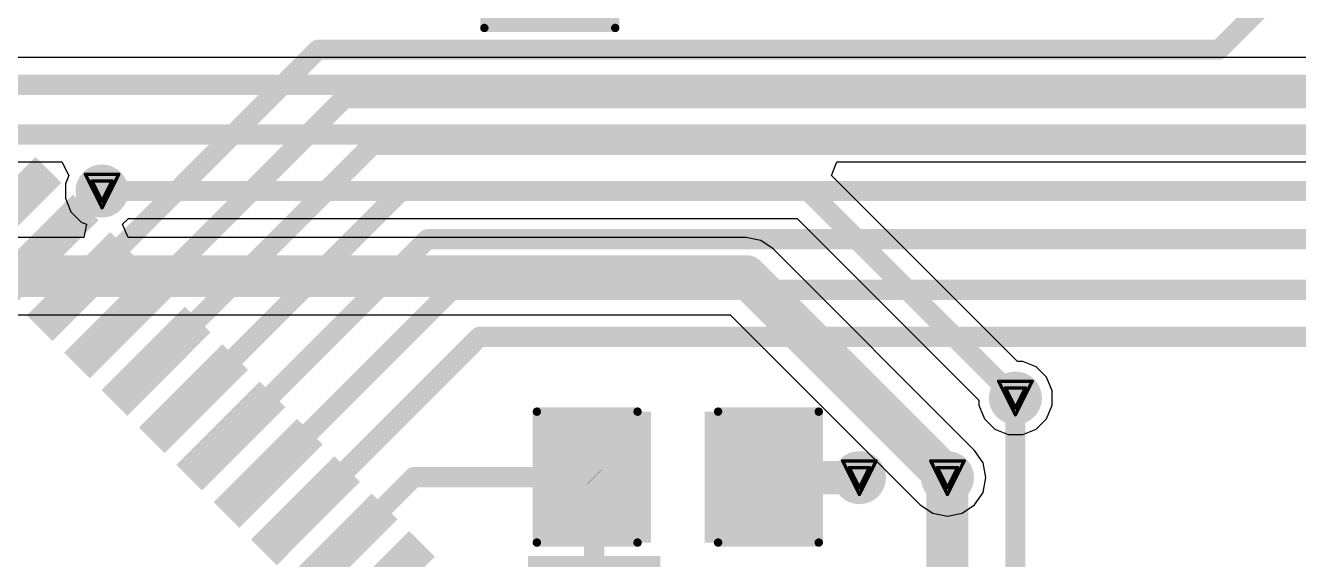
# Model space of a CAD drawing. Header units: inches. Extents: x 29 to 267, y 155 to 337.
# Drawn here: x 63.84 to 83.12, y 256.29 to 264.38 of the extents above; entities that cross this region are included whole.
import ezdxf

# ---------------------------------------------------------------- set-up
doc = ezdxf.new("R2010")
doc.units = ezdxf.units.IN
for name, color, linetype in [('Board Outline', 216, 'Continuous'), ('Bottom Layer', 5, 'Continuous'), ('Bottom Solder', 6, 'Continuous'), ('Drill Drawing', 1, 'Continuous'), ('Top Layer', 1, 'Continuous'), ('Top Overlay', 2, 'Continuous'), ('Top Paste', 8, 'Continuous'), ('Top Solder', 216, 'Continuous'), ('Via Holes', 16, 'Continuous')]:
    doc.layers.add(name, color=color, linetype=linetype)

# ---------------------------------------------------------------- blocks, each defined once
blk = doc.blocks.new('SMD3215_2P_7')
at = {"layer": 'Top Layer'}
for points in [[(-1.75, 0.9), (-0.75, 0.9), (-0.75, -0.9), (-1.75, -0.9)], [(0.75, 0.9), (1.75, 0.9), (1.75, -0.9), (0.75, -0.9)]]:
    blk.add_hatch(color=1, dxfattribs=at).paths.add_polyline_path(points)
at = {"layer": 'Top Paste'}
for points in [[(-1.75, 0.9), (-0.75, 0.9), (-0.75, -0.9), (-1.75, -0.9)], [(0.75, 0.9), (1.75, 0.9), (1.75, -0.9), (0.75, -0.9)]]:
    blk.add_hatch(color=8, dxfattribs=at).paths.add_polyline_path(points)
at = {"layer": 'Top Solder'}
for points in [[(-1.852, 1.002), (-0.648, 1.002), (-0.648, -1.002), (-1.852, -1.002)], [(0.648, 1.002), (1.852, 1.002), (1.852, -1.002), (0.648, -1.002)]]:
    blk.add_hatch(color=216, dxfattribs=at).paths.add_polyline_path(points)
at = {"layer": 'Top Overlay'}
for points in [[(0.559, 0.813, 0.127, 0.127, 0), (-0.559, 0.813, 0.127, 0.127, 0)], [(0.559, -0.813, 0.127, 0.127, 0), (-0.559, -0.813, 0.127, 0.127, 0)]]:
    blk.add_lwpolyline(points, format="xyseb", dxfattribs=at)
for points in [[(-0.591, 0.813, 0.0635, 0.0635, 1), (-0.527, 0.813, 0.0635, 0.0635, 1)], [(0.527, 0.813, 0.0635, 0.0635, 1), (0.591, 0.813, 0.0635, 0.0635, 1)], [(-0.591, -0.813, 0.0635, 0.0635, 1), (-0.527, -0.813, 0.0635, 0.0635, 1)], [(0.527, -0.813, 0.0635, 0.0635, 1), (0.591, -0.813, 0.0635, 0.0635, 1)]]:
    blk.add_lwpolyline(points, format="xyseb", close=True, dxfattribs=at)
blk = doc.blocks.new('44_TQFP__10_10__13')
at = {"layer": 'Top Layer'}
for points in [[(-3.776, 6.584), (-3.776, 4.9), (-4.224, 4.9), (-4.224, 6.584)], [(-2.976, 6.584), (-2.976, 4.9), (-3.424, 4.9), (-3.424, 6.584)], [(-2.176, 6.584), (-2.176, 4.9), (-2.624, 4.9), (-2.624, 6.584)], [(-1.376, 6.584), (-1.376, 4.9), (-1.824, 4.9), (-1.824, 6.584)], [(-0.576, 6.584), (-0.576, 4.9), (-1.024, 4.9), (-1.024, 6.584)], [(0.224, 6.584), (0.224, 4.9), (-0.224, 4.9), (-0.224, 6.584)], [(1.024, 6.584), (1.024, 4.9), (0.576, 4.9), (0.576, 6.584)], [(1.824, 6.584), (1.824, 4.9), (1.376, 4.9), (1.376, 6.584)], [(2.624, 6.584), (2.624, 4.9), (2.176, 4.9), (2.176, 6.584)], [(3.424, 6.584), (3.424, 4.9), (2.976, 4.9), (2.976, 6.584)], [(4.224, 6.584), (4.224, 4.9), (3.776, 4.9), (3.776, 6.584)], [(-4.9, 4.224), (-4.9, 3.776), (-6.584, 3.776), (-6.584, 4.224)], [(6.584, 4.224), (6.584, 3.776), (4.9, 3.776), (4.9, 4.224)], [(-4.9, 3.424), (-4.9, 2.976), (-6.584, 2.976), (-6.584, 3.424)], [(6.584, 3.424), (6.584, 2.976), (4.9, 2.976), (4.9, 3.424)], [(-4.9, 2.624), (-4.9, 2.176), (-6.584, 2.176), (-6.584, 2.624)], [(6.584, 2.624), (6.584, 2.176), (4.9, 2.176), (4.9, 2.624)], [(-4.9, 1.824), (-4.9, 1.376), (-6.584, 1.376), (-6.584, 1.824)], [(6.584, 1.824), (6.584, 1.376), (4.9, 1.376), (4.9, 1.824)], [(-4.9, 1.024), (-4.9, 0.576), (-6.584, 0.576), (-6.584, 1.024)], [(6.584, 1.024), (6.584, 0.576), (4.9, 0.576), (4.9, 1.024)], [(-4.9, 0.224), (-4.9, -0.224), (-6.584, -0.224), (-6.584, 0.224)], [(6.584, 0.224), (6.584, -0.224), (4.9, -0.224), (4.9, 0.224)], [(-4.9, -0.576), (-4.9, -1.024), (-6.584, -1.024), (-6.584, -0.576)], [(6.584, -0.576), (6.584, -1.024), (4.9, -1.024), (4.9, -0.576)], [(-4.9, -1.376), (-4.9, -1.824), (-6.584, -1.824), (-6.584, -1.376)], [(6.584, -1.376), (6.584, -1.824), (4.9, -1.824), (4.9, -1.376)], [(-4.9, -2.176), (-4.9, -2.624), (-6.584, -2.624), (-6.584, -2.176)], [(6.584, -2.176), (6.584, -2.624), (4.9, -2.624), (4.9, -2.176)], [(-4.9, -2.976), (-4.9, -3.424), (-6.584, -3.424), (-6.584, -2.976)], [(6.584, -2.976), (6.584, -3.424), (4.9, -3.424), (4.9, -2.976)], [(-4.9, -3.776), (-4.9, -4.224), (-6.584, -4.224), (-6.584, -3.776)], [(6.584, -3.776), (6.584, -4.224), (4.9, -4.224), (4.9, -3.776)], [(-3.776, -4.9), (-3.776, -6.584), (-4.224, -6.584), (-4.224, -4.9)], [(-2.976, -4.9), (-2.976, -6.584), (-3.424, -6.584), (-3.424, -4.9)], [(-2.176, -4.9), (-2.176, -6.584), (-2.624, -6.584), (-2.624, -4.9)], [(-1.376, -4.9), (-1.376, -6.584), (-1.824, -6.584), (-1.824, -4.9)], [(-0.576, -4.9), (-0.576, -6.584), (-1.024, -6.584), (-1.024, -4.9)], [(0.224, -4.9), (0.224, -6.584), (-0.224, -6.584), (-0.224, -4.9)], [(1.024, -4.9), (1.024, -6.584), (0.576, -6.584), (0.576, -4.9)], [(1.824, -4.9), (1.824, -6.584), (1.376, -6.584), (1.376, -4.9)], [(2.624, -4.9), (2.624, -6.584), (2.176, -6.584), (2.176, -4.9)], [(3.424, -4.9), (3.424, -6.584), (2.976, -6.584), (2.976, -4.9)], [(4.224, -4.9), (4.224, -6.584), (3.776, -6.584), (3.776, -4.9)]]:
    blk.add_hatch(color=1, dxfattribs=at).paths.add_polyline_path(points)
at = {"layer": 'Top Paste'}
for points in [[(-3.776, 6.584), (-3.776, 4.9), (-4.224, 4.9), (-4.224, 6.584)], [(-2.976, 6.584), (-2.976, 4.9), (-3.424, 4.9), (-3.424, 6.584)], [(-2.176, 6.584), (-2.176, 4.9), (-2.624, 4.9), (-2.624, 6.584)], [(-1.376, 6.584), (-1.376, 4.9), (-1.824, 4.9), (-1.824, 6.584)], [(-0.576, 6.584), (-0.576, 4.9), (-1.024, 4.9), (-1.024, 6.584)], [(0.224, 6.584), (0.224, 4.9), (-0.224, 4.9), (-0.224, 6.584)], [(1.024, 6.584), (1.024, 4.9), (0.576, 4.9), (0.576, 6.584)], [(1.824, 6.584), (1.824, 4.9), (1.376, 4.9), (1.376, 6.584)], [(2.624, 6.584), (2.624, 4.9), (2.176, 4.9), (2.176, 6.584)], [(3.424, 6.584), (3.424, 4.9), (2.976, 4.9), (2.976, 6.584)], [(4.224, 6.584), (4.224, 4.9), (3.776, 4.9), (3.776, 6.584)], [(-4.9, 4.224), (-4.9, 3.776), (-6.584, 3.776), (-6.584, 4.224)], [(6.584, 4.224), (6.584, 3.776), (4.9, 3.776), (4.9, 4.224)], [(-4.9, 3.424), (-4.9, 2.976), (-6.584, 2.976), (-6.584, 3.424)], [(6.584, 3.424), (6.584, 2.976), (4.9, 2.976), (4.9, 3.424)], [(-4.9, 2.624), (-4.9, 2.176), (-6.584, 2.176), (-6.584, 2.624)], [(6.584, 2.624), (6.584, 2.176), (4.9, 2.176), (4.9, 2.624)], [(-4.9, 1.824), (-4.9, 1.376), (-6.584, 1.376), (-6.584, 1.824)], [(6.584, 1.824), (6.584, 1.376), (4.9, 1.376), (4.9, 1.824)], [(-4.9, 1.024), (-4.9, 0.576), (-6.584, 0.576), (-6.584, 1.024)], [(6.584, 1.024), (6.584, 0.576), (4.9, 0.576), (4.9, 1.024)], [(-4.9, 0.224), (-4.9, -0.224), (-6.584, -0.224), (-6.584, 0.224)], [(6.584, 0.224), (6.584, -0.224), (4.9, -0.224), (4.9, 0.224)], [(-4.9, -0.576), (-4.9, -1.024), (-6.584, -1.024), (-6.584, -0.576)], [(6.584, -0.576), (6.584, -1.024), (4.9, -1.024), (4.9, -0.576)], [(-4.9, -1.376), (-4.9, -1.824), (-6.584, -1.824), (-6.584, -1.376)], [(6.584, -1.376), (6.584, -1.824), (4.9, -1.824), (4.9, -1.376)], [(-4.9, -2.176), (-4.9, -2.624), (-6.584, -2.624), (-6.584, -2.176)], [(6.584, -2.176), (6.584, -2.624), (4.9, -2.624), (4.9, -2.176)], [(-4.9, -2.976), (-4.9, -3.424), (-6.584, -3.424), (-6.584, -2.976)], [(6.584, -2.976), (6.584, -3.424), (4.9, -3.424), (4.9, -2.976)], [(-4.9, -3.776), (-4.9, -4.224), (-6.584, -4.224), (-6.584, -3.776)], [(6.584, -3.776), (6.584, -4.224), (4.9, -4.224), (4.9, -3.776)], [(-3.776, -4.9), (-3.776, -6.584), (-4.224, -6.584), (-4.224, -4.9)], [(-2.976, -4.9), (-2.976, -6.584), (-3.424, -6.584), (-3.424, -4.9)], [(-2.176, -4.9), (-2.176, -6.584), (-2.624, -6.584), (-2.624, -4.9)], [(-1.376, -4.9), (-1.376, -6.584), (-1.824, -6.584), (-1.824, -4.9)], [(-0.576, -4.9), (-0.576, -6.584), (-1.024, -6.584), (-1.024, -4.9)], [(0.224, -4.9), (0.224, -6.584), (-0.224, -6.584), (-0.224, -4.9)], [(1.024, -4.9), (1.024, -6.584), (0.576, -6.584), (0.576, -4.9)], [(1.824, -4.9), (1.824, -6.584), (1.376, -6.584), (1.376, -4.9)], [(2.624, -4.9), (2.624, -6.584), (2.176, -6.584), (2.176, -4.9)], [(3.424, -4.9), (3.424, -6.584), (2.976, -6.584), (2.976, -4.9)], [(4.224, -4.9), (4.224, -6.584), (3.776, -6.584), (3.776, -4.9)]]:
    blk.add_hatch(color=8, dxfattribs=at).paths.add_polyline_path(points)
at = {"layer": 'Top Solder'}
for points in [[(-3.725, 6.635), (-3.725, 4.849), (-4.275, 4.849), (-4.275, 6.635)], [(-2.925, 6.635), (-2.925, 4.849), (-3.475, 4.849), (-3.475, 6.635)], [(-2.125, 6.635), (-2.125, 4.849), (-2.675, 4.849), (-2.675, 6.635)], [(-1.325, 6.635), (-1.325, 4.849), (-1.875, 4.849), (-1.875, 6.635)], [(-0.525, 6.635), (-0.525, 4.849), (-1.075, 4.849), (-1.075, 6.635)], [(0.275, 6.635), (0.275, 4.849), (-0.275, 4.849), (-0.275, 6.635)], [(1.075, 6.635), (1.075, 4.849), (0.525, 4.849), (0.525, 6.635)], [(1.875, 6.635), (1.875, 4.849), (1.325, 4.849), (1.325, 6.635)], [(2.675, 6.635), (2.675, 4.849), (2.125, 4.849), (2.125, 6.635)], [(3.475, 6.635), (3.475, 4.849), (2.925, 4.849), (2.925, 6.635)], [(4.275, 6.635), (4.275, 4.849), (3.725, 4.849), (3.725, 6.635)], [(-4.849, 4.275), (-4.849, 3.725), (-6.635, 3.725), (-6.635, 4.275)], [(6.635, 4.275), (6.635, 3.725), (4.849, 3.725), (4.849, 4.275)], [(-4.849, 3.475), (-4.849, 2.925), (-6.635, 2.925), (-6.635, 3.475)], [(6.635, 3.475), (6.635, 2.925), (4.849, 2.925), (4.849, 3.475)], [(-4.849, 2.675), (-4.849, 2.125), (-6.635, 2.125), (-6.635, 2.675)], [(6.635, 2.675), (6.635, 2.125), (4.849, 2.125), (4.849, 2.675)], [(-4.849, 1.875), (-4.849, 1.325), (-6.635, 1.325), (-6.635, 1.875)], [(6.635, 1.875), (6.635, 1.325), (4.849, 1.325), (4.849, 1.875)], [(-4.849, 1.075), (-4.849, 0.525), (-6.635, 0.525), (-6.635, 1.075)], [(6.635, 1.075), (6.635, 0.525), (4.849, 0.525), (4.849, 1.075)], [(-4.849, 0.275), (-4.849, -0.275), (-6.635, -0.275), (-6.635, 0.275)], [(6.635, 0.275), (6.635, -0.275), (4.849, -0.275), (4.849, 0.275)], [(-4.849, -0.525), (-4.849, -1.075), (-6.635, -1.075), (-6.635, -0.525)], [(6.635, -0.525), (6.635, -1.075), (4.849, -1.075), (4.849, -0.525)], [(-4.849, -1.325), (-4.849, -1.875), (-6.635, -1.875), (-6.635, -1.325)], [(6.635, -1.325), (6.635, -1.875), (4.849, -1.875), (4.849, -1.325)], [(-4.849, -2.125), (-4.849, -2.675), (-6.635, -2.675), (-6.635, -2.125)], [(6.635, -2.125), (6.635, -2.675), (4.849, -2.675), (4.849, -2.125)], [(-4.849, -2.925), (-4.849, -3.475), (-6.635, -3.475), (-6.635, -2.925)], [(6.635, -2.925), (6.635, -3.475), (4.849, -3.475), (4.849, -2.925)], [(-4.849, -3.725), (-4.849, -4.275), (-6.635, -4.275), (-6.635, -3.725)], [(6.635, -3.725), (6.635, -4.275), (4.849, -4.275), (4.849, -3.725)], [(-3.725, -4.849), (-3.725, -6.635), (-4.275, -6.635), (-4.275, -4.849)], [(-2.925, -4.849), (-2.925, -6.635), (-3.475, -6.635), (-3.475, -4.849)], [(-2.125, -4.849), (-2.125, -6.635), (-2.675, -6.635), (-2.675, -4.849)], [(-1.325, -4.849), (-1.325, -6.635), (-1.875, -6.635), (-1.875, -4.849)], [(-0.525, -4.849), (-0.525, -6.635), (-1.075, -6.635), (-1.075, -4.849)], [(0.275, -4.849), (0.275, -6.635), (-0.275, -6.635), (-0.275, -4.849)], [(1.075, -4.849), (1.075, -6.635), (0.525, -6.635), (0.525, -4.849)], [(1.875, -4.849), (1.875, -6.635), (1.325, -6.635), (1.325, -4.849)], [(2.675, -4.849), (2.675, -6.635), (2.125, -6.635), (2.125, -4.849)], [(3.475, -4.849), (3.475, -6.635), (2.925, -6.635), (2.925, -4.849)], [(4.275, -4.849), (4.275, -6.635), (3.725, -6.635), (3.725, -4.849)]]:
    blk.add_hatch(color=216, dxfattribs=at).paths.add_polyline_path(points)
at = {"layer": 'Top Overlay'}
for points in [[(-5.076, 5.076, 0.152, 0.152, 0), (-4.414, 5.076, 0.152, 0.152, 0)], [(-5.076, 4.414, 0.152, 0.152, 0), (-5.076, 5.076, 0.152, 0.152, 0)], [(4.414, 5.076, 0.152, 0.152, 0), (5.076, 5.076, 0.152, 0.152, 0)], [(5.076, 4.414, 0.152, 0.152, 0), (5.076, 5.076, 0.152, 0.152, 0)], [(-6.885, 3.873, 0.2, 0.2, 0), (-6.885, 4.127, 0.2, 0.2, 0)], [(-6.758, 4, 0.2, 0.2, 0), (-6.885, 4.127, 0.2, 0.2, 0)], [(-6.885, 3.873, 0.2, 0.2, 0), (-6.758, 4, 0.2, 0.2, 0)], [(-5.076, -5.076, 0.152, 0.152, 0), (-5.076, -4.414, 0.152, 0.152, 0)], [(5.076, -5.076, 0.152, 0.152, 0), (5.076, -4.414, 0.152, 0.152, 0)], [(-5.076, -5.076, 0.152, 0.152, 0), (-4.414, -5.076, 0.152, 0.152, 0)], [(4.414, -5.076, 0.152, 0.152, 0), (5.076, -5.076, 0.152, 0.152, 0)]]:
    blk.add_lwpolyline(points, format="xyseb", dxfattribs=at)
for points in [[(-5.114, 5.076, 0.0762, 0.0762, 1), (-5.038, 5.076, 0.0762, 0.0762, 1)], [(-5.114, 5.076, 0.0762, 0.0762, 1), (-5.038, 5.076, 0.0762, 0.0762, 1)], [(-4.453, 5.076, 0.0762, 0.0762, 1), (-4.376, 5.076, 0.0762, 0.0762, 1)], [(4.376, 5.076, 0.0762, 0.0762, 1), (4.453, 5.076, 0.0762, 0.0762, 1)], [(5.038, 5.076, 0.0762, 0.0762, 1), (5.114, 5.076, 0.0762, 0.0762, 1)], [(5.038, 5.076, 0.0762, 0.0762, 1), (5.114, 5.076, 0.0762, 0.0762, 1)], [(-5.114, 4.414, 0.0762, 0.0762, 1), (-5.038, 4.414, 0.0762, 0.0762, 1)], [(5.038, 4.414, 0.0762, 0.0762, 1), (5.114, 4.414, 0.0762, 0.0762, 1)], [(-6.935, 4.127, 0.1, 0.1, 1), (-6.835, 4.127, 0.1, 0.1, 1)], [(-6.935, 4.127, 0.1, 0.1, 1), (-6.835, 4.127, 0.1, 0.1, 1)], [(-6.808, 4, 0.1, 0.1, 1), (-6.708, 4, 0.1, 0.1, 1)], [(-6.808, 4, 0.1, 0.1, 1), (-6.708, 4, 0.1, 0.1, 1)], [(-6.935, 3.873, 0.1, 0.1, 1), (-6.835, 3.873, 0.1, 0.1, 1)], [(-6.935, 3.873, 0.1, 0.1, 1), (-6.835, 3.873, 0.1, 0.1, 1)], [(-5.114, -4.414, 0.0762, 0.0762, 1), (-5.038, -4.414, 0.0762, 0.0762, 1)], [(5.038, -4.414, 0.0762, 0.0762, 1), (5.114, -4.414, 0.0762, 0.0762, 1)], [(-5.114, -5.076, 0.0762, 0.0762, 1), (-5.038, -5.076, 0.0762, 0.0762, 1)], [(-5.114, -5.076, 0.0762, 0.0762, 1), (-5.038, -5.076, 0.0762, 0.0762, 1)], [(-4.453, -5.076, 0.0762, 0.0762, 1), (-4.376, -5.076, 0.0762, 0.0762, 1)], [(4.376, -5.076, 0.0762, 0.0762, 1), (4.453, -5.076, 0.0762, 0.0762, 1)], [(5.038, -5.076, 0.0762, 0.0762, 1), (5.114, -5.076, 0.0762, 0.0762, 1)], [(5.038, -5.076, 0.0762, 0.0762, 1), (5.114, -5.076, 0.0762, 0.0762, 1)]]:
    blk.add_lwpolyline(points, format="xyseb", close=True, dxfattribs=at)
blk = doc.blocks.new('R___1206_31')
at = {"layer": 'Top Layer'}
for points in [[(-2.032, 0.889), (-0.508, 0.889), (-0.508, -0.889), (-2.032, -0.889)], [(0.508, 0.889), (2.032, 0.889), (2.032, -0.889), (0.508, -0.889)]]:
    blk.add_hatch(color=1, dxfattribs=at).paths.add_polyline_path(points)
at = {"layer": 'Top Paste'}
for points in [[(-2.032, 0.889), (-0.508, 0.889), (-0.508, -0.889), (-2.032, -0.889)], [(0.508, 0.889), (2.032, 0.889), (2.032, -0.889), (0.508, -0.889)]]:
    blk.add_hatch(color=8, dxfattribs=at).paths.add_polyline_path(points)
at = {"layer": 'Top Solder'}
for points in [[(-2.1336, 0.9906), (-0.4064, 0.9906), (-0.4064, -0.9906), (-2.1336, -0.9906)], [(0.4064, 0.9906), (2.1336, 0.9906), (2.1336, -0.9906), (0.4064, -0.9906)]]:
    blk.add_hatch(color=216, dxfattribs=at).paths.add_polyline_path(points)
at = {"layer": 'Top Overlay'}
for points in [[(2.1336, 0.9906, 0.127, 0.127, 0), (-2.1336, 0.9906, 0.127, 0.127, 0)], [(-2.1336, -0.9906, 0.127, 0.127, 0), (-2.1336, 0.9906, 0.127, 0.127, 0)], [(2.1336, -0.9906, 0.127, 0.127, 0), (2.1336, 0.9906, 0.127, 0.127, 0)], [(2.1336, -0.9906, 0.127, 0.127, 0), (-2.1336, -0.9906, 0.127, 0.127, 0)]]:
    blk.add_lwpolyline(points, format="xyseb", dxfattribs=at)
for points in [[(-2.16535, 0.9906, 0.0635, 0.0635, 1), (-2.10185, 0.9906, 0.0635, 0.0635, 1)], [(-2.16535, 0.9906, 0.0635, 0.0635, 1), (-2.10185, 0.9906, 0.0635, 0.0635, 1)], [(2.10185, 0.9906, 0.0635, 0.0635, 1), (2.16535, 0.9906, 0.0635, 0.0635, 1)], [(2.10185, 0.9906, 0.0635, 0.0635, 1), (2.16535, 0.9906, 0.0635, 0.0635, 1)], [(-2.16535, -0.9906, 0.0635, 0.0635, 1), (-2.10185, -0.9906, 0.0635, 0.0635, 1)], [(-2.16535, -0.9906, 0.0635, 0.0635, 1), (-2.10185, -0.9906, 0.0635, 0.0635, 1)], [(2.10185, -0.9906, 0.0635, 0.0635, 1), (2.16535, -0.9906, 0.0635, 0.0635, 1)], [(2.10185, -0.9906, 0.0635, 0.0635, 1), (2.16535, -0.9906, 0.0635, 0.0635, 1)]]:
    blk.add_lwpolyline(points, format="xyseb", close=True, dxfattribs=at)
blk = doc.blocks.new('C___1206_97')
at = {"layer": 'Top Layer'}
for points in [[(-2.032, 0.889), (-0.508, 0.889), (-0.508, -0.889), (-2.032, -0.889)], [(0.508, 0.889), (2.032, 0.889), (2.032, -0.889), (0.508, -0.889)]]:
    blk.add_hatch(color=1, dxfattribs=at).paths.add_polyline_path(points)
at = {"layer": 'Top Paste'}
for points in [[(-2.032, 0.889), (-0.508, 0.889), (-0.508, -0.889), (-2.032, -0.889)], [(0.508, 0.889), (2.032, 0.889), (2.032, -0.889), (0.508, -0.889)]]:
    blk.add_hatch(color=8, dxfattribs=at).paths.add_polyline_path(points)
at = {"layer": 'Top Solder'}
for points in [[(-2.1336, 0.9906), (-0.4064, 0.9906), (-0.4064, -0.9906), (-2.1336, -0.9906)], [(0.4064, 0.9906), (2.1336, 0.9906), (2.1336, -0.9906), (0.4064, -0.9906)]]:
    blk.add_hatch(color=216, dxfattribs=at).paths.add_polyline_path(points)
at = {"layer": 'Top Overlay'}
for points in [[(-0.6096, 0.9906, 0.127, 0.127, 0), (-2.1336, 0.9906, 0.127, 0.127, 0)], [(-2.1336, 0.9906, 0.127, 0.127, 0), (-2.1336, -0.9906, 0.127, 0.127, 0)], [(2.1336, 0.9906, 0.127, 0.127, 0), (0.6096, 0.9906, 0.127, 0.127, 0)], [(2.1336, 0.9906, 0.127, 0.127, 0), (2.1336, -0.9906, 0.127, 0.127, 0)], [(-0.6096, -0.9906, 0.127, 0.127, 0), (-2.1336, -0.9906, 0.127, 0.127, 0)], [(2.1336, -0.9906, 0.127, 0.127, 0), (0.6096, -0.9906, 0.127, 0.127, 0)]]:
    blk.add_lwpolyline(points, format="xyseb", dxfattribs=at)
for points in [[(-2.16535, 0.9906, 0.0635, 0.0635, 1), (-2.10185, 0.9906, 0.0635, 0.0635, 1)], [(-2.16535, 0.9906, 0.0635, 0.0635, 1), (-2.10185, 0.9906, 0.0635, 0.0635, 1)], [(-0.64135, 0.9906, 0.0635, 0.0635, 1), (-0.57785, 0.9906, 0.0635, 0.0635, 1)], [(0.57785, 0.9906, 0.0635, 0.0635, 1), (0.64135, 0.9906, 0.0635, 0.0635, 1)], [(2.10185, 0.9906, 0.0635, 0.0635, 1), (2.16535, 0.9906, 0.0635, 0.0635, 1)], [(2.10185, 0.9906, 0.0635, 0.0635, 1), (2.16535, 0.9906, 0.0635, 0.0635, 1)], [(-2.16535, -0.9906, 0.0635, 0.0635, 1), (-2.10185, -0.9906, 0.0635, 0.0635, 1)], [(-2.16535, -0.9906, 0.0635, 0.0635, 1), (-2.10185, -0.9906, 0.0635, 0.0635, 1)], [(-0.64135, -0.9906, 0.0635, 0.0635, 1), (-0.57785, -0.9906, 0.0635, 0.0635, 1)], [(0.57785, -0.9906, 0.0635, 0.0635, 1), (0.64135, -0.9906, 0.0635, 0.0635, 1)], [(2.10185, -0.9906, 0.0635, 0.0635, 1), (2.16535, -0.9906, 0.0635, 0.0635, 1)], [(2.10185, -0.9906, 0.0635, 0.0635, 1), (2.16535, -0.9906, 0.0635, 0.0635, 1)]]:
    blk.add_lwpolyline(points, format="xyseb", close=True, dxfattribs=at)

msp = doc.modelspace()

# ---------------------------------------------------------------- hatches: boundary and pattern name
at = {"layer": 'Bottom Layer'}
h = msp.add_hatch(color=5, dxfattribs=at)
edge = h.paths.add_edge_path()
edge.add_arc((65.001, 261.87), 0.3, 0, 360)
h = msp.add_hatch(color=5, dxfattribs=at)
edge = h.paths.add_edge_path()
edge.add_arc((78.829, 258.737), 0.3, 0, 360)
h = msp.add_hatch(color=5, dxfattribs=at)
edge = h.paths.add_edge_path()
edge.add_arc((76.467, 257.532), 0.3, 0, 360)
h = msp.add_hatch(color=5, dxfattribs=at)
edge = h.paths.add_edge_path()
edge.add_arc((77.8, 257.532), 0.3, 0, 360)
at = {"layer": 'Bottom Solder'}
h = msp.add_hatch(color=6, dxfattribs=at)
edge = h.paths.add_edge_path()
edge.add_arc((65.001, 261.87), 0.402, 0, 360)
h = msp.add_hatch(color=6, dxfattribs=at)
edge = h.paths.add_edge_path()
edge.add_arc((78.829, 258.737), 0.402, 0, 360)
h = msp.add_hatch(color=6, dxfattribs=at)
edge = h.paths.add_edge_path()
edge.add_arc((76.467, 257.532), 0.402, 0, 360)
h = msp.add_hatch(color=6, dxfattribs=at)
edge = h.paths.add_edge_path()
edge.add_arc((77.8, 257.532), 0.402, 0, 360)
at = {"layer": 'Top Layer'}
h = msp.add_hatch(color=1, dxfattribs=at)
edge = h.paths.add_edge_path()
edge.add_arc((65.001, 261.87), 0.3, 0, 360)
h = msp.add_hatch(color=1, dxfattribs=at)
edge = h.paths.add_edge_path()
edge.add_arc((78.829, 258.737), 0.3, 0, 360)
h = msp.add_hatch(color=1, dxfattribs=at)
edge = h.paths.add_edge_path()
edge.add_arc((76.467, 257.532), 0.3, 0, 360)
h = msp.add_hatch(color=1, dxfattribs=at)
edge = h.paths.add_edge_path()
edge.add_arc((77.8, 257.532), 0.3, 0, 360)
at = {"layer": 'Top Solder'}
h = msp.add_hatch(color=216, dxfattribs=at)
edge = h.paths.add_edge_path()
edge.add_arc((65.001, 261.87), 0.402, 0, 360)
h = msp.add_hatch(color=216, dxfattribs=at)
edge = h.paths.add_edge_path()
edge.add_arc((78.829, 258.737), 0.402, 0, 360)
h = msp.add_hatch(color=216, dxfattribs=at)
edge = h.paths.add_edge_path()
edge.add_arc((76.467, 257.532), 0.402, 0, 360)
h = msp.add_hatch(color=216, dxfattribs=at)
edge = h.paths.add_edge_path()
edge.add_arc((77.8, 257.532), 0.402, 0, 360)
at = {"layer": 'Via Holes'}
h = msp.add_hatch(color=7, dxfattribs=at)
edge = h.paths.add_edge_path()
edge.add_arc((65.001, 261.87), 0.15, 0, 360)
h = msp.add_hatch(color=7, dxfattribs=at)
edge = h.paths.add_edge_path()
edge.add_arc((78.829, 258.737), 0.15, 0, 360)
h = msp.add_hatch(color=7, dxfattribs=at)
edge = h.paths.add_edge_path()
edge.add_arc((76.467, 257.532), 0.15, 0, 360)
h = msp.add_hatch(color=7, dxfattribs=at)
edge = h.paths.add_edge_path()
edge.add_arc((77.8, 257.532), 0.15, 0, 360)

# ---------------------------------------------------------------- linework, layer by layer
at = {"layer": 'Board Outline'}
msp.add_lwpolyline([(55.145, 191.491, 0.254, 0.254, -2.452185), (125.145, 191.491, 0.254, 0.254, 0)], format="xyseb", dxfattribs=at)
at = {"layer": 'Bottom Layer'}
for p, q in [((92.627, 263.891), (62.01, 263.891)), ((62.298, 262.31), (64.391, 262.31)), ((64.391, 262.31), (64.499, 262.106)), ((76.046, 262.106), (76.126, 262.31)), ((76.126, 262.31), (93.047, 262.31)), ((64.499, 262.106), (64.447, 261.98)), ((64.447, 261.98), (64.447, 261.76)), ((78.861, 259.291), (76.046, 262.106)), ((64.447, 261.76), (64.531, 261.556)), ((64.531, 261.556), (64.687, 261.4)), ((64.687, 261.4), (64.767, 261.367)), ((64.767, 261.367), (64.727, 261.164)), ((65.311, 261.367), (65.401, 261.456)), ((65.395, 261.164), (65.311, 261.367)), ((65.401, 261.456), (75.524, 261.456)), ((75.524, 261.456), (78.275, 258.705)), ((64.727, 261.164), (62.063, 261.164)), ((74.751, 261.164), (65.395, 261.164)), ((74.974, 261.12), (74.751, 261.164)), ((75.163, 260.993), (74.974, 261.12)), ((78.212, 257.944), (75.163, 260.993)), ((62.304, 259.998), (74.51, 259.998)), ((74.51, 259.998), (77.388, 257.12)), ((78.939, 259.291), (78.861, 259.291)), ((79.143, 259.207), (78.939, 259.291)), ((79.299, 259.051), (79.143, 259.207)), ((79.383, 258.847), (79.299, 259.051)), ((79.383, 258.627), (79.383, 258.847)), ((78.275, 258.705), (78.275, 258.627)), ((78.275, 258.627), (78.359, 258.423)), ((79.299, 258.423), (79.383, 258.627)), ((78.359, 258.423), (78.515, 258.267)), ((78.515, 258.267), (78.719, 258.183)), ((78.939, 258.183), (79.143, 258.267)), ((79.143, 258.267), (79.299, 258.423)), ((78.719, 258.183), (78.939, 258.183)), ((78.339, 257.755), (78.212, 257.944)), ((78.383, 257.532), (78.339, 257.755)), ((78.339, 257.309), (78.383, 257.532)), ((78.212, 257.12), (78.339, 257.309)), ((77.388, 257.12), (77.577, 256.994)), ((78.023, 256.994), (78.212, 257.12)), ((77.577, 256.994), (77.8, 256.949)), ((77.8, 256.949), (78.023, 256.994))]:
    msp.add_line(p, q, dxfattribs=at)
for points in [[(62.01, 263.476, 0.305, 0.305, 0), (92.799, 263.476, 0.305, 0.305, 0)], [(62.127, 262.724, 0.305, 0.305, 0), (93.047, 262.724, 0.305, 0.305, 0)], [(65.001, 261.87, 0.305, 0.305, 0), (75.696, 261.87, 0.305, 0.305, 0)], [(75.696, 261.87, 0.305, 0.305, 0), (78.829, 258.737, 0.305, 0.305, 0)], [(62.063, 260.581, 0.635, 0.635, 0), (74.751, 260.581, 0.635, 0.635, 0)], [(74.751, 260.581, 0.635, 0.635, 0), (77.8, 257.532, 0.635, 0.635, 0)]]:
    msp.add_lwpolyline(points, format="xyseb", dxfattribs=at)
for points in [[(64.925, 261.87, 0.152, 0.152, 1), (65.077, 261.87, 0.152, 0.152, 1)], [(75.62, 261.87, 0.152, 0.152, 1), (75.772, 261.87, 0.152, 0.152, 1)], [(75.62, 261.87, 0.152, 0.152, 1), (75.772, 261.87, 0.152, 0.152, 1)], [(74.592, 260.581, 0.318, 0.318, 1), (74.91, 260.581, 0.318, 0.318, 1)], [(74.592, 260.581, 0.318, 0.318, 1), (74.91, 260.581, 0.318, 0.318, 1)], [(78.753, 258.737, 0.152, 0.152, 1), (78.905, 258.737, 0.152, 0.152, 1)], [(77.641, 257.532, 0.318, 0.318, 1), (77.959, 257.532, 0.318, 0.318, 1)]]:
    msp.add_lwpolyline(points, format="xyseb", close=True, dxfattribs=at)
at = {"layer": 'Drill Drawing'}
for points in [[(64.747, 262.124, 0.0508, 0.0508, 0), (65.255, 262.124, 0.0508, 0.0508, 0)], [(64.747, 262.124, 0.0508, 0.0508, 0), (65.001, 261.616, 0.0508, 0.0508, 0)], [(65.001, 261.616, 0.0508, 0.0508, 0), (65.255, 262.124, 0.0508, 0.0508, 0)], [(64.849, 262.022, 0.0508, 0.0508, 0), (65.153, 262.022, 0.0508, 0.0508, 0)], [(64.849, 262.022, 0.0508, 0.0508, 0), (65.001, 261.718, 0.0508, 0.0508, 0)], [(65.001, 261.718, 0.0508, 0.0508, 0), (65.153, 262.022, 0.0508, 0.0508, 0)], [(78.575, 258.991, 0.0508, 0.0508, 0), (79.083, 258.991, 0.0508, 0.0508, 0)], [(78.575, 258.991, 0.0508, 0.0508, 0), (78.829, 258.483, 0.0508, 0.0508, 0)], [(78.677, 258.889, 0.0508, 0.0508, 0), (78.981, 258.889, 0.0508, 0.0508, 0)], [(78.677, 258.889, 0.0508, 0.0508, 0), (78.829, 258.585, 0.0508, 0.0508, 0)], [(78.829, 258.483, 0.0508, 0.0508, 0), (79.083, 258.991, 0.0508, 0.0508, 0)], [(78.829, 258.585, 0.0508, 0.0508, 0), (78.981, 258.889, 0.0508, 0.0508, 0)], [(76.213, 257.786, 0.0508, 0.0508, 0), (76.721, 257.786, 0.0508, 0.0508, 0)], [(76.213, 257.786, 0.0508, 0.0508, 0), (76.467, 257.278, 0.0508, 0.0508, 0)], [(76.314, 257.684, 0.0508, 0.0508, 0), (76.619, 257.684, 0.0508, 0.0508, 0)], [(76.314, 257.684, 0.0508, 0.0508, 0), (76.467, 257.38, 0.0508, 0.0508, 0)], [(76.467, 257.278, 0.0508, 0.0508, 0), (76.721, 257.786, 0.0508, 0.0508, 0)], [(76.467, 257.38, 0.0508, 0.0508, 0), (76.619, 257.684, 0.0508, 0.0508, 0)], [(77.546, 257.786, 0.0508, 0.0508, 0), (78.054, 257.786, 0.0508, 0.0508, 0)], [(77.546, 257.786, 0.0508, 0.0508, 0), (77.8, 257.278, 0.0508, 0.0508, 0)], [(77.648, 257.684, 0.0508, 0.0508, 0), (77.953, 257.684, 0.0508, 0.0508, 0)], [(77.648, 257.684, 0.0508, 0.0508, 0), (77.8, 257.38, 0.0508, 0.0508, 0)], [(77.8, 257.278, 0.0508, 0.0508, 0), (78.054, 257.786, 0.0508, 0.0508, 0)], [(77.8, 257.38, 0.0508, 0.0508, 0), (77.953, 257.684, 0.0508, 0.0508, 0)]]:
    msp.add_lwpolyline(points, format="xyseb", dxfattribs=at)
for points in [[(64.734, 262.124, 0.0254, 0.0254, 1), (64.76, 262.124, 0.0254, 0.0254, 1)], [(64.734, 262.124, 0.0254, 0.0254, 1), (64.76, 262.124, 0.0254, 0.0254, 1)], [(65.242, 262.124, 0.0254, 0.0254, 1), (65.268, 262.124, 0.0254, 0.0254, 1)], [(65.242, 262.124, 0.0254, 0.0254, 1), (65.268, 262.124, 0.0254, 0.0254, 1)], [(64.836, 262.022, 0.0254, 0.0254, 1), (64.861, 262.022, 0.0254, 0.0254, 1)], [(64.836, 262.022, 0.0254, 0.0254, 1), (64.861, 262.022, 0.0254, 0.0254, 1)], [(65.141, 262.022, 0.0254, 0.0254, 1), (65.166, 262.022, 0.0254, 0.0254, 1)], [(65.141, 262.022, 0.0254, 0.0254, 1), (65.166, 262.022, 0.0254, 0.0254, 1)], [(64.988, 261.718, 0.0254, 0.0254, 1), (65.014, 261.718, 0.0254, 0.0254, 1)], [(64.988, 261.718, 0.0254, 0.0254, 1), (65.014, 261.718, 0.0254, 0.0254, 1)], [(64.988, 261.616, 0.0254, 0.0254, 1), (65.014, 261.616, 0.0254, 0.0254, 1)], [(64.988, 261.616, 0.0254, 0.0254, 1), (65.014, 261.616, 0.0254, 0.0254, 1)], [(78.562, 258.991, 0.0254, 0.0254, 1), (78.588, 258.991, 0.0254, 0.0254, 1)], [(78.562, 258.991, 0.0254, 0.0254, 1), (78.588, 258.991, 0.0254, 0.0254, 1)], [(78.664, 258.889, 0.0254, 0.0254, 1), (78.689, 258.889, 0.0254, 0.0254, 1)], [(78.664, 258.889, 0.0254, 0.0254, 1), (78.689, 258.889, 0.0254, 0.0254, 1)], [(78.969, 258.889, 0.0254, 0.0254, 1), (78.994, 258.889, 0.0254, 0.0254, 1)], [(78.969, 258.889, 0.0254, 0.0254, 1), (78.994, 258.889, 0.0254, 0.0254, 1)], [(79.07, 258.991, 0.0254, 0.0254, 1), (79.096, 258.991, 0.0254, 0.0254, 1)], [(79.07, 258.991, 0.0254, 0.0254, 1), (79.096, 258.991, 0.0254, 0.0254, 1)], [(78.816, 258.585, 0.0254, 0.0254, 1), (78.842, 258.585, 0.0254, 0.0254, 1)], [(78.816, 258.585, 0.0254, 0.0254, 1), (78.842, 258.585, 0.0254, 0.0254, 1)], [(78.816, 258.483, 0.0254, 0.0254, 1), (78.842, 258.483, 0.0254, 0.0254, 1)], [(78.816, 258.483, 0.0254, 0.0254, 1), (78.842, 258.483, 0.0254, 0.0254, 1)], [(76.2, 257.786, 0.0254, 0.0254, 1), (76.225, 257.786, 0.0254, 0.0254, 1)], [(76.2, 257.786, 0.0254, 0.0254, 1), (76.225, 257.786, 0.0254, 0.0254, 1)], [(76.302, 257.684, 0.0254, 0.0254, 1), (76.327, 257.684, 0.0254, 0.0254, 1)], [(76.302, 257.684, 0.0254, 0.0254, 1), (76.327, 257.684, 0.0254, 0.0254, 1)], [(76.606, 257.684, 0.0254, 0.0254, 1), (76.632, 257.684, 0.0254, 0.0254, 1)], [(76.606, 257.684, 0.0254, 0.0254, 1), (76.632, 257.684, 0.0254, 0.0254, 1)], [(76.708, 257.786, 0.0254, 0.0254, 1), (76.733, 257.786, 0.0254, 0.0254, 1)], [(76.708, 257.786, 0.0254, 0.0254, 1), (76.733, 257.786, 0.0254, 0.0254, 1)], [(77.534, 257.786, 0.0254, 0.0254, 1), (77.559, 257.786, 0.0254, 0.0254, 1)], [(77.534, 257.786, 0.0254, 0.0254, 1), (77.559, 257.786, 0.0254, 0.0254, 1)], [(77.635, 257.684, 0.0254, 0.0254, 1), (77.66, 257.684, 0.0254, 0.0254, 1)], [(77.635, 257.684, 0.0254, 0.0254, 1), (77.66, 257.684, 0.0254, 0.0254, 1)], [(77.94, 257.684, 0.0254, 0.0254, 1), (77.965, 257.684, 0.0254, 0.0254, 1)], [(77.94, 257.684, 0.0254, 0.0254, 1), (77.965, 257.684, 0.0254, 0.0254, 1)], [(78.041, 257.786, 0.0254, 0.0254, 1), (78.067, 257.786, 0.0254, 0.0254, 1)], [(78.041, 257.786, 0.0254, 0.0254, 1), (78.067, 257.786, 0.0254, 0.0254, 1)], [(76.454, 257.38, 0.0254, 0.0254, 1), (76.479, 257.38, 0.0254, 0.0254, 1)], [(76.454, 257.38, 0.0254, 0.0254, 1), (76.479, 257.38, 0.0254, 0.0254, 1)], [(76.454, 257.278, 0.0254, 0.0254, 1), (76.479, 257.278, 0.0254, 0.0254, 1)], [(76.454, 257.278, 0.0254, 0.0254, 1), (76.479, 257.278, 0.0254, 0.0254, 1)], [(77.787, 257.38, 0.0254, 0.0254, 1), (77.813, 257.38, 0.0254, 0.0254, 1)], [(77.787, 257.38, 0.0254, 0.0254, 1), (77.813, 257.38, 0.0254, 0.0254, 1)], [(77.787, 257.278, 0.0254, 0.0254, 1), (77.813, 257.278, 0.0254, 0.0254, 1)], [(77.787, 257.278, 0.0254, 0.0254, 1), (77.813, 257.278, 0.0254, 0.0254, 1)]]:
    msp.add_lwpolyline(points, format="xyseb", close=True, dxfattribs=at)
at = {"layer": 'Top Layer'}
for points in [[(81.909, 264.008, 0.305, 0.305, 0), (82.504, 264.603, 0.305, 0.305, 0)], [(64.688, 260.426, 0.305, 0.305, 0), (68.27, 264.008, 0.305, 0.305, 0)], [(68.27, 264.008, 0.305, 0.305, 0), (81.909, 264.008, 0.305, 0.305, 0)], [(65.254, 259.86, 0.305, 0.305, 0), (68.67, 263.276, 0.305, 0.305, 0)], [(68.67, 263.276, 0.305, 0.305, 0), (83.324, 263.276, 0.305, 0.305, 0)], [(65.819, 259.294, 0.305, 0.305, 0), (69.091, 262.566, 0.305, 0.305, 0)], [(69.091, 262.566, 0.305, 0.305, 0), (85.817, 262.566, 0.305, 0.305, 0)], [(64.122, 260.991, 0.305, 0.305, 0), (65.001, 261.87, 0.305, 0.305, 0)], [(66.385, 258.729, 0.305, 0.305, 0), (69.526, 261.87, 0.305, 0.305, 0)], [(69.526, 261.87, 0.305, 0.305, 0), (88.346, 261.87, 0.305, 0.305, 0)], [(66.951, 258.163, 0.305, 0.305, 0), (69.927, 261.14, 0.305, 0.305, 0)], [(69.927, 261.14, 0.305, 0.305, 0), (90.754, 261.14, 0.305, 0.305, 0)], [(67.516, 257.597, 0.305, 0.305, 0), (70.294, 260.375, 0.305, 0.305, 0)], [(70.294, 260.375, 0.305, 0.305, 0), (93.216, 260.375, 0.305, 0.305, 0)], [(68.082, 257.032, 0.305, 0.305, 0), (70.715, 259.664, 0.305, 0.305, 0)], [(70.715, 259.664, 0.305, 0.305, 0), (95.809, 259.664, 0.305, 0.305, 0)], [(78.829, 240.225, 0.305, 0.305, 0), (78.829, 258.737, 0.305, 0.305, 0)], [(68.648, 256.466, 0.305, 0.305, 0), (69.722, 257.54, 0.305, 0.305, 0)], [(69.722, 257.54, 0.305, 0.305, 0), (72.448, 257.54, 0.305, 0.305, 0)], [(72.448, 257.54, 0.305, 0.305, 0), (72.451, 257.537, 0.305, 0.305, 0)], [(72.451, 255.742, 0.305, 0.305, 0), (72.451, 257.537, 0.305, 0.305, 0)], [(74.988, 257.54, 0.508, 0.508, 0), (74.996, 257.532, 0.508, 0.508, 0)], [(74.996, 257.532, 0.508, 0.508, 0), (76.467, 257.532, 0.508, 0.508, 0)], [(77.8, 238.77, 0.635, 0.635, 0), (77.8, 257.532, 0.635, 0.635, 0)]]:
    msp.add_lwpolyline(points, format="xyseb", dxfattribs=at)
for points in [[(68.194, 264.008, 0.152, 0.152, 1), (68.346, 264.008, 0.152, 0.152, 1)], [(68.194, 264.008, 0.152, 0.152, 1), (68.346, 264.008, 0.152, 0.152, 1)], [(81.833, 264.008, 0.152, 0.152, 1), (81.985, 264.008, 0.152, 0.152, 1)], [(81.833, 264.008, 0.152, 0.152, 1), (81.985, 264.008, 0.152, 0.152, 1)], [(68.594, 263.276, 0.152, 0.152, 1), (68.746, 263.276, 0.152, 0.152, 1)], [(68.594, 263.276, 0.152, 0.152, 1), (68.746, 263.276, 0.152, 0.152, 1)], [(69.015, 262.566, 0.152, 0.152, 1), (69.167, 262.566, 0.152, 0.152, 1)], [(69.015, 262.566, 0.152, 0.152, 1), (69.167, 262.566, 0.152, 0.152, 1)], [(64.925, 261.87, 0.152, 0.152, 1), (65.077, 261.87, 0.152, 0.152, 1)], [(69.45, 261.87, 0.152, 0.152, 1), (69.603, 261.87, 0.152, 0.152, 1)], [(69.45, 261.87, 0.152, 0.152, 1), (69.603, 261.87, 0.152, 0.152, 1)], [(69.851, 261.14, 0.152, 0.152, 1), (70.003, 261.14, 0.152, 0.152, 1)], [(69.851, 261.14, 0.152, 0.152, 1), (70.003, 261.14, 0.152, 0.152, 1)], [(64.046, 260.991, 0.152, 0.152, 1), (64.198, 260.991, 0.152, 0.152, 1)], [(64.612, 260.426, 0.152, 0.152, 1), (64.764, 260.426, 0.152, 0.152, 1)], [(70.218, 260.375, 0.152, 0.152, 1), (70.371, 260.375, 0.152, 0.152, 1)], [(70.218, 260.375, 0.152, 0.152, 1), (70.371, 260.375, 0.152, 0.152, 1)], [(65.177, 259.86, 0.152, 0.152, 1), (65.33, 259.86, 0.152, 0.152, 1)], [(70.639, 259.664, 0.152, 0.152, 1), (70.791, 259.664, 0.152, 0.152, 1)], [(70.639, 259.664, 0.152, 0.152, 1), (70.791, 259.664, 0.152, 0.152, 1)], [(65.743, 259.294, 0.152, 0.152, 1), (65.895, 259.294, 0.152, 0.152, 1)], [(66.309, 258.729, 0.152, 0.152, 1), (66.461, 258.729, 0.152, 0.152, 1)], [(78.753, 258.737, 0.152, 0.152, 1), (78.905, 258.737, 0.152, 0.152, 1)], [(66.874, 258.163, 0.152, 0.152, 1), (67.027, 258.163, 0.152, 0.152, 1)], [(67.44, 257.597, 0.152, 0.152, 1), (67.593, 257.597, 0.152, 0.152, 1)], [(69.645, 257.54, 0.152, 0.152, 1), (69.798, 257.54, 0.152, 0.152, 1)], [(69.645, 257.54, 0.152, 0.152, 1), (69.798, 257.54, 0.152, 0.152, 1)], [(72.372, 257.54, 0.152, 0.152, 1), (72.524, 257.54, 0.152, 0.152, 1)], [(72.372, 257.54, 0.152, 0.152, 1), (72.524, 257.54, 0.152, 0.152, 1)], [(72.375, 257.537, 0.152, 0.152, 1), (72.527, 257.537, 0.152, 0.152, 1)], [(72.375, 257.537, 0.152, 0.152, 1), (72.527, 257.537, 0.152, 0.152, 1)], [(74.861, 257.54, 0.254, 0.254, 1), (75.115, 257.54, 0.254, 0.254, 1)], [(74.869, 257.532, 0.254, 0.254, 1), (75.123, 257.532, 0.254, 0.254, 1)], [(74.869, 257.532, 0.254, 0.254, 1), (75.123, 257.532, 0.254, 0.254, 1)], [(76.34, 257.532, 0.254, 0.254, 1), (76.594, 257.532, 0.254, 0.254, 1)], [(77.641, 257.532, 0.318, 0.318, 1), (77.959, 257.532, 0.318, 0.318, 1)], [(68.006, 257.032, 0.152, 0.152, 1), (68.158, 257.032, 0.152, 0.152, 1)], [(68.571, 256.466, 0.152, 0.152, 1), (68.724, 256.466, 0.152, 0.152, 1)]]:
    msp.add_lwpolyline(points, format="xyseb", close=True, dxfattribs=at)

# ---------------------------------------------------------------- block references
for name, p, rotation in [('R___1206_31', (71.78, 266.471), 270), ('44_TQFP__10_10__13', (62.325, 254.668), 315), ('C___1206_97', (73.718, 257.54), 180), ('SMD3215_2P_7', (72.451, 254.492), 270)]:
    msp.add_blockref(name, p, dxfattribs=dict(rotation=rotation))

doc.saveas('drawing.dxf')
